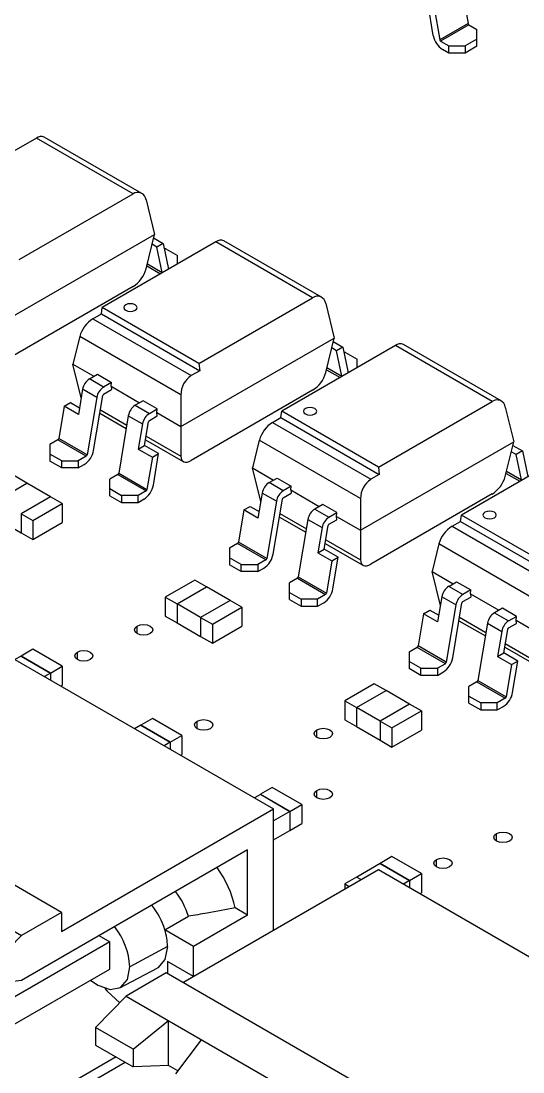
# Model space of a CAD drawing. Header units: millimetres. Extents: x -120 to 67, y -49 to 66.
# Drawn here: x -57.39 to -42.33, y -24.56 to 6.96 of the extents above; entities that cross this region are included whole.
import ezdxf

# ---------------------------------------------------------------- set-up
doc = ezdxf.new("R2010")
doc.units = ezdxf.units.MM

msp = doc.modelspace()

# ---------------------------------------------------------------- linework, layer by layer
at = {"color": 7, "linetype": 'Continuous', "lineweight": 25}
for p, q in [((-44.271, 8.598), (-43.981, 6.878)), ((-45.022, 6.519), (-45.181, 7.464)), ((-44.993, 7.355), (-44.83, 6.388)), ((-43.981, 6.878), (-44.83, 6.388)), ((-43.954, 6.837), (-44.802, 6.347)), ((-43.954, 6.837), (-43.713, 6.697)), ((-43.713, 6.199), (-43.713, 6.697)), ((-44.802, 6.347), (-44.561, 6.208)), ((-43.713, 6.412), (-44.066, 6.208)), ((-44.561, 5.995), (-44.745, 6.101)), ((-44.561, 5.995), (-44.561, 6.208)), ((-44.561, 6.208), (-44.066, 6.208)), ((-44.066, 5.995), (-44.561, 5.995)), ((-44.066, 6.208), (-44.066, 5.995)), ((-43.713, 6.199), (-44.066, 5.995)), ((-53.767, 1.785), (-56.697, 3.477)), ((-56.932, 3.444), (-60.345, 1.473)), ((-54.031, 1.769), (-56.932, 3.444)), ((-57.444, -0.201), (-54.031, 1.769)), ((-53.638, 1.595), (-53.386, 0.558)), ((-57.982, -2.095), (-53.386, 0.558)), ((-51.544, 0.333), (-54.957, -1.637)), ((-53.638, -0.478), (-53.386, 0.558)), ((-53.412, 0.452), (-53.124, 0.285)), ((-48.643, -1.341), (-51.544, 0.333)), ((-48.379, -1.325), (-51.308, 0.366)), ((-53.312, 0.177), (-53.458, 0.261)), ((-53.124, 0.285), (-53.312, 0.177)), ((-53.153, -0.585), (-53.312, 0.177)), ((-53.124, 0.285), (-52.963, -0.486)), ((-53.047, 0.125), (-53.091, 0.125)), ((-53.047, 0.125), (-52.693, -0.079)), ((-52.693, -0.33), (-52.693, -0.079)), ((-78.099, -0.344), (-49.815, -16.672)), ((-53.617, -0.391), (-53.207, -0.627)), ((-53.601, -0.326), (-53.153, -0.585)), ((-53.151, -0.595), (-53.153, -0.585)), ((-54.031, -1.007), (-57.675, -3.111)), ((-52.056, -3.312), (-48.643, -1.341)), ((-48.25, -1.515), (-47.998, -2.552)), ((-55.237, -1.975), (-54.981, -1.827)), ((-54.981, -1.827), (-54.957, -1.637)), ((-54.981, -1.827), (-52.031, -3.53)), ((-52.056, -3.312), (-54.957, -1.637)), ((-55.237, -1.975), (-52.287, -3.678)), ((-55.63, -2.503), (-55.833, -3.336)), ((-52.594, -4.256), (-55.63, -2.503)), ((-52.594, -5.205), (-47.998, -2.552)), ((-46.156, -2.777), (-49.568, -4.748)), ((-48.25, -3.589), (-47.998, -2.552)), ((-48.024, -2.659), (-47.736, -2.825)), ((-47.736, -2.825), (-47.924, -2.934)), ((-47.736, -2.825), (-47.575, -3.597)), ((-43.255, -4.452), (-46.156, -2.777)), ((-42.99, -4.436), (-45.92, -2.744)), ((-47.924, -2.934), (-48.07, -2.849)), ((-47.765, -3.695), (-47.924, -2.934)), ((-47.659, -2.985), (-47.703, -2.985)), ((-47.659, -2.985), (-47.305, -3.189)), ((-56.179, -19.774), (-84.463, -3.446)), ((-55.833, -3.336), (-55.203, -3.699)), ((-55.587, -4.346), (-55.833, -3.336)), ((-52.056, -3.312), (-52.031, -3.53)), ((-48.213, -3.437), (-47.765, -3.695)), ((-47.305, -3.441), (-47.305, -3.189)), ((-55.336, -3.776), (-55.099, -3.639)), ((-54.912, -4.021), (-55.336, -3.776)), ((-55.099, -3.639), (-54.674, -3.884)), ((-52.031, -3.53), (-52.287, -3.678)), ((-48.229, -3.501), (-47.819, -3.738)), ((-47.763, -3.705), (-47.765, -3.695)), ((-55.543, -4.089), (-55.67, -4.842)), ((-55.119, -4.334), (-55.543, -4.089)), ((-54.674, -3.884), (-54.912, -4.021)), ((-54.912, -4.233), (-54.674, -4.096)), ((-54.687, -3.997), (-54.674, -3.884)), ((-54.687, -3.997), (-53.832, -4.491)), ((-54.687, -3.997), (-54.674, -4.096)), ((-85.666, -4.14), (-57.381, -20.468)), ((-55.119, -4.334), (-55.409, -6.054)), ((-55.217, -5.923), (-54.939, -4.275)), ((-52.594, -4.256), (-52.594, -6.096)), ((-48.643, -4.118), (-52.287, -6.221)), ((-56.094, -4.597), (-56.257, -5.564)), ((-56.094, -4.597), (-55.906, -4.488)), ((-55.67, -4.842), (-56.094, -4.597)), ((-55.906, -4.488), (-55.637, -4.644)), ((-55.011, -4.701), (-54.218, -5.159)), ((-53.727, -4.431), (-53.964, -4.568)), ((-53.964, -4.568), (-53.54, -4.813)), ((-53.302, -4.676), (-53.727, -4.431)), ((-53.54, -4.813), (-53.302, -4.676)), ((-53.315, -4.789), (-53.302, -4.676)), ((-46.668, -6.422), (-43.255, -4.452)), ((-42.862, -4.626), (-42.61, -5.663)), ((-55.029, -4.807), (-54.236, -5.265)), ((-54.172, -4.881), (-54.461, -6.601)), ((-54.172, -4.881), (-53.747, -5.126)), ((-53.54, -5.025), (-53.302, -4.888)), ((-53.315, -4.789), (-52.594, -5.205)), ((-53.302, -4.888), (-53.315, -4.789)), ((-49.849, -5.085), (-49.593, -4.937)), ((-49.593, -4.937), (-49.568, -4.748)), ((-49.593, -4.937), (-46.643, -6.641)), ((-46.668, -6.422), (-49.568, -4.748)), ((-53.747, -5.126), (-53.874, -5.879)), ((-53.686, -5.77), (-53.568, -5.067)), ((-49.849, -5.085), (-46.899, -6.788)), ((-56.285, -5.606), (-56.526, -5.745)), ((-55.436, -6.095), (-56.285, -5.606)), ((-55.409, -6.054), (-56.257, -5.564)), ((-53.657, -5.599), (-52.522, -6.254)), ((-53.639, -5.493), (-52.594, -6.096)), ((-50.242, -5.614), (-50.445, -6.446)), ((-47.206, -7.366), (-50.242, -5.614)), ((-47.206, -8.316), (-42.61, -5.663)), ((-42.862, -6.699), (-42.61, -5.663)), ((-56.526, -5.745), (-56.526, -6.243)), ((-53.874, -5.879), (-53.686, -5.77)), ((-53.874, -5.879), (-53.45, -6.123)), ((-53.262, -6.015), (-53.686, -5.77)), ((-40.768, -5.888), (-44.18, -7.858)), ((-42.536, -6.044), (-42.682, -5.96)), ((-42.636, -5.77), (-42.348, -5.936)), ((-42.348, -5.936), (-42.536, -6.044)), ((-42.348, -5.936), (-42.187, -6.707)), ((-56.172, -6.234), (-56.526, -6.03)), ((-56.172, -6.447), (-56.526, -6.243)), ((-56.172, -6.447), (-56.172, -6.234)), ((-56.172, -6.234), (-55.677, -6.234)), ((-55.436, -6.095), (-55.677, -6.234)), ((-55.677, -6.234), (-55.677, -6.447)), ((-53.45, -6.123), (-53.613, -7.09)), ((-53.45, -6.123), (-53.262, -6.015)), ((-53.421, -6.96), (-53.262, -6.015)), ((-42.377, -6.806), (-42.536, -6.044)), ((-55.677, -6.447), (-56.172, -6.447)), ((-55.677, -6.447), (-55.493, -6.341)), ((-54.461, -6.601), (-53.613, -7.09)), ((-50.445, -6.446), (-49.815, -6.81)), ((-50.199, -7.457), (-50.445, -6.446)), ((-46.668, -6.422), (-46.643, -6.641)), ((-42.841, -6.612), (-42.431, -6.848)), ((-42.825, -6.547), (-42.377, -6.806)), ((-58.099, -7.412), (-57.215, -6.902)), ((-58.098, -7.412), (-57.216, -6.903)), ((-57.215, -6.902), (-57.569, -6.698)), ((-56.509, -7.311), (-57.216, -6.903)), ((-57.215, -6.902), (-57.215, -6.903)), ((-54.489, -6.642), (-54.73, -6.781)), ((-54.73, -7.279), (-54.73, -6.781)), ((-54.489, -6.642), (-53.64, -7.132)), ((-49.948, -6.886), (-49.71, -6.749)), ((-49.524, -7.131), (-49.948, -6.886)), ((-49.71, -6.749), (-49.286, -6.994)), ((-46.643, -6.641), (-46.899, -6.788)), ((-42.375, -6.816), (-42.377, -6.806)), ((-54.73, -7.067), (-54.376, -7.271)), ((-53.64, -7.132), (-53.881, -7.271)), ((-50.155, -7.199), (-50.282, -7.952)), ((-49.731, -7.444), (-50.155, -7.199)), ((-49.286, -6.994), (-49.524, -7.131)), ((-49.524, -7.344), (-49.286, -7.206)), ((-49.299, -7.108), (-49.286, -6.994)), ((-49.299, -7.108), (-48.443, -7.602)), ((-49.299, -7.108), (-49.286, -7.206)), ((-43.255, -7.228), (-46.899, -9.332)), ((-56.508, -7.31), (-57.392, -7.82)), ((-57.038, -8.024), (-56.154, -7.514)), ((-56.154, -7.514), (-56.508, -7.31)), ((-56.154, -7.514), (-56.154, -8.086)), ((-54.73, -7.279), (-54.376, -7.484)), ((-53.881, -7.271), (-54.376, -7.271)), ((-54.376, -7.271), (-54.376, -7.484)), ((-54.376, -7.484), (-53.881, -7.484)), ((-53.881, -7.484), (-53.881, -7.271)), ((-53.881, -7.484), (-53.697, -7.377)), ((-49.731, -7.444), (-50.02, -9.164)), ((-49.829, -9.034), (-49.551, -7.385)), ((-48.339, -7.541), (-48.576, -7.678)), ((-47.914, -7.786), (-48.339, -7.541)), ((-47.206, -7.366), (-47.206, -9.207)), ((-57.392, -7.82), (-57.038, -8.024)), ((-57.392, -7.82), (-57.392, -8.392)), ((-50.706, -7.707), (-50.869, -8.674)), ((-50.706, -7.707), (-50.518, -7.599)), ((-50.282, -7.952), (-50.706, -7.707)), ((-50.518, -7.599), (-50.249, -7.754)), ((-49.623, -7.812), (-48.83, -8.269)), ((-48.576, -7.678), (-48.152, -7.923)), ((-48.152, -7.923), (-47.914, -7.786)), ((-47.927, -7.9), (-47.914, -7.786)), ((-44.205, -8.048), (-44.18, -7.858)), ((-41.28, -9.533), (-44.18, -7.858)), ((-58.098, -7.983), (-57.392, -8.391)), ((-57.038, -8.024), (-57.038, -8.596)), ((-57.038, -8.596), (-56.154, -8.086)), ((-49.641, -7.918), (-48.848, -8.375)), ((-48.784, -7.991), (-49.073, -9.711)), ((-48.784, -7.991), (-48.359, -8.236)), ((-48.298, -8.88), (-48.18, -8.177)), ((-48.152, -8.135), (-47.914, -7.998)), ((-47.927, -7.9), (-47.206, -8.316)), ((-47.914, -7.998), (-47.927, -7.9)), ((-44.461, -8.196), (-44.205, -8.048)), ((-44.205, -8.048), (-41.255, -9.751)), ((-57.392, -8.392), (-57.038, -8.596)), ((-48.359, -8.236), (-48.486, -8.989)), ((-44.461, -8.196), (-41.51, -9.899)), ((-50.897, -8.716), (-51.137, -8.855)), ((-50.048, -9.206), (-50.897, -8.716)), ((-50.02, -9.164), (-50.869, -8.674)), ((-48.269, -8.71), (-47.134, -9.365)), ((-48.251, -8.604), (-47.206, -9.207)), ((-44.854, -8.724), (-45.056, -9.557)), ((-41.818, -10.477), (-44.854, -8.724)), ((-51.137, -8.855), (-51.137, -9.353)), ((-48.486, -8.989), (-48.298, -8.88)), ((-48.486, -8.989), (-48.062, -9.234)), ((-47.874, -9.125), (-48.298, -8.88)), ((-48.062, -9.234), (-47.874, -9.125)), ((-48.033, -10.07), (-47.874, -9.125)), ((-50.784, -9.345), (-51.137, -9.141)), ((-50.784, -9.557), (-51.137, -9.353)), ((-50.784, -9.345), (-50.289, -9.345)), ((-50.784, -9.557), (-50.784, -9.345)), ((-50.048, -9.206), (-50.289, -9.345)), ((-50.289, -9.345), (-50.289, -9.557)), ((-50.289, -9.557), (-50.105, -9.451)), ((-48.062, -9.234), (-48.224, -10.201)), ((-50.289, -9.557), (-50.784, -9.557)), ((-49.101, -9.753), (-49.341, -9.892)), ((-49.101, -9.753), (-48.252, -10.243)), ((-49.073, -9.711), (-48.224, -10.201)), ((-45.056, -9.557), (-44.427, -9.92)), ((-44.81, -10.567), (-45.056, -9.557)), ((-52.18, -9.808), (-53.064, -10.318)), ((-52.711, -10.523), (-51.827, -10.012)), ((-52.71, -10.523), (-51.828, -10.014)), ((-51.827, -10.012), (-52.18, -9.808)), ((-51.121, -10.421), (-51.828, -10.014)), ((-51.827, -10.012), (-51.827, -10.014)), ((-49.341, -10.39), (-49.341, -9.892)), ((-44.56, -9.997), (-44.322, -9.86)), ((-44.136, -10.242), (-44.56, -9.997)), ((-44.322, -9.86), (-43.898, -10.105)), ((-53.064, -10.318), (-52.711, -10.523)), ((-53.064, -10.318), (-53.064, -10.89)), ((-49.341, -10.178), (-48.988, -10.382)), ((-49.341, -10.39), (-48.988, -10.594)), ((-48.493, -10.382), (-48.988, -10.382)), ((-48.988, -10.382), (-48.988, -10.594)), ((-48.252, -10.243), (-48.493, -10.382)), ((-48.493, -10.594), (-48.493, -10.382)), ((-44.767, -10.31), (-44.894, -11.063)), ((-44.343, -10.555), (-44.767, -10.31)), ((-43.898, -10.105), (-44.136, -10.242)), ((-44.136, -10.454), (-43.898, -10.317)), ((-43.911, -10.218), (-43.898, -10.105)), ((-43.911, -10.218), (-43.055, -10.712)), ((-43.911, -10.218), (-43.898, -10.317)), ((-52.711, -10.523), (-52.711, -11.094)), ((-52.004, -10.931), (-52.71, -10.523)), ((-52.71, -10.523), (-52.71, -11.094)), ((-51.12, -10.421), (-52.004, -10.931)), ((-51.65, -11.135), (-50.766, -10.625)), ((-50.766, -10.625), (-51.12, -10.421)), ((-50.766, -10.625), (-50.766, -11.196)), ((-48.988, -10.594), (-48.493, -10.594)), ((-48.493, -10.594), (-48.309, -10.488)), ((-45.318, -10.818), (-45.13, -10.709)), ((-45.13, -10.709), (-44.861, -10.865)), ((-44.343, -10.555), (-44.632, -12.275)), ((-44.441, -12.144), (-44.163, -10.496)), ((-42.95, -10.652), (-43.188, -10.789)), ((-42.526, -10.897), (-42.95, -10.652)), ((-53.064, -10.89), (-52.711, -11.094)), ((-52.004, -10.931), (-51.65, -11.135)), ((-52.004, -10.931), (-52.004, -11.502)), ((-45.318, -10.818), (-45.481, -11.785)), ((-44.894, -11.063), (-45.318, -10.818)), ((-44.253, -11.028), (-43.46, -11.486)), ((-44.235, -10.922), (-43.442, -11.38)), ((-43.188, -10.789), (-42.764, -11.034)), ((-42.764, -11.034), (-42.526, -10.897)), ((-42.539, -11.01), (-42.526, -10.897)), ((-42.539, -11.01), (-41.818, -11.427)), ((-42.526, -11.109), (-42.539, -11.01)), ((-53.906, -11.415), (-53.906, -11.19)), ((-52.711, -11.094), (-52.71, -11.094)), ((-52.71, -11.094), (-52.004, -11.502)), ((-51.65, -11.135), (-51.65, -11.706)), ((-51.65, -11.706), (-50.766, -11.196)), ((-43.395, -11.102), (-43.685, -12.822)), ((-43.395, -11.102), (-42.971, -11.347)), ((-42.91, -11.991), (-42.791, -11.288)), ((-42.764, -11.246), (-42.526, -11.109)), ((-52.004, -11.502), (-51.65, -11.706)), ((-42.971, -11.347), (-43.098, -12.1)), ((-57.038, -11.882), (-57.392, -12.086)), ((-56.154, -12.392), (-57.038, -11.882)), ((-55.702, -12.192), (-55.702, -11.968)), ((-45.508, -11.827), (-45.749, -11.966)), ((-45.749, -11.966), (-45.749, -12.464)), ((-44.66, -12.316), (-45.508, -11.827)), ((-44.632, -12.275), (-45.481, -11.785)), ((-42.881, -11.82), (-41.746, -12.475)), ((-42.863, -11.714), (-41.818, -12.318)), ((-57.391, -12.087), (-57.574, -12.193)), ((-57.392, -12.086), (-56.508, -12.596)), ((-57.392, -12.086), (-57.392, -12.088)), ((-56.509, -12.597), (-57.391, -12.087)), ((-45.396, -12.455), (-45.749, -12.251)), ((-43.098, -12.1), (-42.91, -11.991)), ((-43.098, -12.1), (-42.673, -12.344)), ((-42.485, -12.236), (-42.91, -11.991)), ((-42.673, -12.344), (-42.485, -12.236)), ((-42.644, -13.181), (-42.485, -12.236)), ((-56.509, -12.597), (-56.691, -12.702)), ((-56.509, -12.597), (-56.509, -12.808)), ((-56.508, -12.596), (-56.154, -12.392)), ((-56.508, -12.596), (-56.508, -12.808)), ((-56.154, -12.392), (-56.154, -12.964)), ((-45.396, -12.668), (-45.749, -12.464)), ((-45.396, -12.668), (-45.396, -12.455)), ((-45.396, -12.455), (-44.901, -12.455)), ((-44.66, -12.316), (-44.901, -12.455)), ((-44.901, -12.455), (-44.901, -12.668)), ((-44.901, -12.668), (-44.717, -12.562)), ((-42.673, -12.344), (-42.836, -13.311)), ((-46.792, -12.919), (-47.676, -13.429)), ((-46.439, -13.123), (-46.792, -12.919)), ((-44.901, -12.668), (-45.396, -12.668)), ((-43.712, -12.863), (-43.953, -13.002)), ((-43.712, -12.863), (-42.864, -13.353)), ((-43.685, -12.822), (-42.836, -13.311)), ((-56.196, -12.988), (-56.154, -12.964)), ((-47.323, -13.633), (-46.439, -13.123)), ((-47.322, -13.633), (-46.439, -13.124)), ((-46.439, -13.123), (-46.439, -13.124)), ((-45.733, -13.532), (-46.439, -13.124)), ((-43.953, -13.5), (-43.953, -13.002)), ((-47.676, -13.429), (-47.323, -13.633)), ((-47.676, -13.429), (-47.676, -14.001)), ((-45.732, -13.531), (-46.616, -14.041)), ((-45.378, -13.735), (-45.732, -13.531)), ((-43.953, -13.288), (-43.6, -13.492)), ((-43.953, -13.5), (-43.6, -13.705)), ((-43.105, -13.492), (-43.6, -13.492)), ((-43.6, -13.492), (-43.6, -13.705)), ((-42.864, -13.353), (-43.105, -13.492)), ((-43.105, -13.705), (-43.105, -13.492)), ((-47.323, -13.633), (-47.323, -14.205)), ((-46.616, -14.041), (-47.322, -13.633)), ((-47.322, -13.633), (-47.322, -14.204)), ((-46.262, -14.245), (-45.378, -13.735)), ((-45.378, -13.735), (-45.378, -14.307)), ((-43.6, -13.705), (-43.105, -13.705)), ((-43.105, -13.705), (-42.921, -13.598)), ((-53.799, -14.161), (-53.982, -14.266)), ((-53.446, -13.956), (-53.8, -14.16)), ((-53.8, -14.16), (-52.916, -14.67)), ((-53.8, -14.16), (-53.8, -14.161)), ((-52.917, -14.67), (-53.799, -14.161)), ((-52.562, -14.466), (-53.446, -13.956)), ((-52.11, -14.266), (-52.11, -14.041)), ((-47.676, -14.001), (-47.323, -14.205)), ((-46.616, -14.041), (-46.262, -14.245)), ((-46.616, -14.041), (-46.616, -14.613)), ((-52.916, -14.67), (-52.562, -14.466)), ((-52.562, -14.466), (-52.562, -15.037)), ((-48.518, -14.525), (-48.518, -14.301)), ((-47.323, -14.205), (-47.322, -14.204)), ((-47.322, -14.204), (-46.616, -14.612)), ((-46.262, -14.245), (-46.262, -14.817)), ((-46.262, -14.817), (-45.378, -14.307)), ((-52.917, -14.67), (-53.099, -14.776)), ((-52.917, -14.67), (-52.917, -14.881)), ((-52.916, -14.67), (-52.916, -14.882)), ((-46.616, -14.613), (-46.262, -14.817)), ((-52.604, -15.062), (-52.562, -15.037)), ((-49.854, -16.029), (-50.208, -16.233)), ((-48.97, -16.539), (-49.854, -16.029)), ((-50.207, -16.235), (-50.39, -16.34)), ((-50.208, -16.233), (-50.208, -16.235)), ((-50.208, -16.233), (-49.324, -16.744)), ((-49.324, -16.744), (-50.207, -16.235)), ((-48.518, -16.34), (-48.518, -16.115)), ((-56.179, -20.346), (-49.815, -16.672)), ((-49.815, -20.305), (-49.815, -16.672)), ((-49.324, -16.744), (-48.97, -16.539)), ((-48.97, -16.539), (-48.97, -17.111)), ((-49.324, -16.744), (-49.815, -17.027)), ((-49.324, -16.744), (-49.324, -17.315)), ((-49.324, -16.744), (-49.324, -17.315)), ((-49.815, -17.598), (-49.324, -17.315)), ((-49.324, -17.315), (-48.97, -17.111)), ((-49.324, -17.315), (-49.324, -17.315)), ((-43.13, -17.636), (-43.13, -17.411)), ((-50.593, -17.896), (-57.381, -21.815)), ((-50.593, -19.856), (-50.593, -17.896)), ((-46.262, -18.103), (-46.616, -18.307)), ((-45.378, -18.613), (-46.262, -18.103)), ((-44.926, -18.413), (-44.926, -18.189)), ((-52.537, -21.876), (-46.669, -18.488)), ((-46.615, -18.308), (-47.321, -18.716)), ((-46.669, -18.488), (-18.384, -34.816)), ((-46.616, -18.307), (-45.732, -18.817)), ((-46.616, -18.307), (-46.616, -18.309)), ((-45.732, -18.818), (-46.615, -18.308)), ((-47.323, -18.715), (-47.676, -18.919)), ((-47.192, -18.791), (-47.323, -18.715)), ((-45.732, -18.818), (-45.915, -18.923)), ((-45.732, -18.817), (-45.378, -18.613)), ((-45.732, -18.817), (-45.732, -19.029)), ((-45.732, -18.818), (-45.732, -19.029)), ((-45.378, -18.613), (-45.378, -19.185)), ((-47.676, -18.919), (-47.546, -18.995)), ((-47.676, -18.919), (-47.676, -19.07)), ((-45.42, -19.209), (-45.378, -19.185)), ((-56.179, -19.774), (-57.381, -20.468)), ((-56.179, -19.774), (-56.179, -20.346)), ((-50.593, -19.856), (-50.964, -19.642)), ((-53.077, -20.3), (-52.37, -19.892)), ((-50.593, -19.856), (-52.219, -20.795)), ((-58.3, -21.407), (-57.381, -20.468)), ((-55.052, -20.47), (-54.73, -20.656)), ((-52.219, -20.795), (-53.077, -20.3)), ((-54.73, -20.656), (-58.159, -22.636)), ((-54.73, -21.473), (-54.73, -20.656)), ((-52.997, -20.795), (-54.129, -21.407)), ((-52.219, -21.693), (-52.219, -20.795)), ((-52.22, -21.693), (-52.997, -21.244)), ((-52.997, -21.244), (-52.997, -21.611)), ((-58.159, -23.453), (-54.73, -21.473)), ((-54.424, -22.034), (-53.303, -21.445)), ((-53.033, -21.591), (-54.235, -22.284)), ((-24.748, -37.919), (-53.033, -21.591)), ((-57.381, -21.815), (-58.3, -21.938)), ((-55.154, -23.223), (-54.235, -22.284)), ((-54.235, -22.284), (-25.95, -38.613)), ((-54.022, -23.877), (-55.154, -23.223)), ((-55.154, -23.223), (-55.154, -23.754)), ((-54.022, -23.877), (-52.962, -23.019)), ((-52.962, -24.367), (-52.962, -23.019)), ((-52.75, -24.611), (-51.972, -23.591)), ((-55.154, -23.754), (-54.022, -24.407)), ((-54.022, -23.877), (-54.022, -24.407)), ((-54.537, -24.11), (-57.649, -25.907)), ((-57.381, -26.061), (-54.269, -24.265)), ((-52.962, -24.367), (-54.022, -24.407)), ((-52.685, -24.526), (-52.962, -24.367))]:
    msp.add_line(p, q, dxfattribs=at)
at = {"color": 7, "linetype": 'Continuous', "lineweight": 25, "flags": 128}
for points in [[(-54.25, -1.555), (-54.293, -1.593), (-54.308, -1.637), (-54.293, -1.681), (-54.25, -1.719), (-54.185, -1.744), (-54.108, -1.753), (-54.032, -1.744), (-53.967, -1.719), (-53.923, -1.681), (-53.908, -1.637), (-53.923, -1.593), (-53.967, -1.555), (-54.032, -1.53), (-54.108, -1.522), (-54.185, -1.53), (-54.25, -1.555)], [(-54.25, -1.555), (-54.293, -1.593), (-54.308, -1.637), (-54.293, -1.681), (-54.25, -1.719), (-54.185, -1.744), (-54.108, -1.753), (-54.032, -1.744), (-53.967, -1.719), (-53.923, -1.681), (-53.908, -1.637), (-53.923, -1.593), (-53.967, -1.555), (-54.032, -1.53), (-54.108, -1.522), (-54.185, -1.53), (-54.25, -1.555)], [(-48.861, -4.666), (-48.905, -4.703), (-48.92, -4.748), (-48.905, -4.792), (-48.861, -4.829), (-48.796, -4.854), (-48.72, -4.863), (-48.643, -4.854), (-48.579, -4.829), (-48.535, -4.792), (-48.52, -4.748), (-48.535, -4.703), (-48.579, -4.666), (-48.643, -4.641), (-48.72, -4.632), (-48.796, -4.641), (-48.861, -4.666)], [(-48.861, -4.666), (-48.905, -4.703), (-48.92, -4.748), (-48.905, -4.792), (-48.861, -4.829), (-48.796, -4.854), (-48.72, -4.863), (-48.643, -4.854), (-48.579, -4.829), (-48.535, -4.792), (-48.52, -4.748), (-48.535, -4.703), (-48.579, -4.666), (-48.643, -4.641), (-48.72, -4.632), (-48.796, -4.641), (-48.861, -4.666)], [(-52.594, -6.096), (-52.588, -6.154), (-52.572, -6.202), (-52.544, -6.238), (-52.507, -6.262), (-52.461, -6.272), (-52.407, -6.269), (-52.349, -6.251), (-52.287, -6.221)], [(-43.473, -7.777), (-43.517, -7.814), (-43.532, -7.858), (-43.517, -7.902), (-43.473, -7.94), (-43.408, -7.965), (-43.332, -7.974), (-43.255, -7.965), (-43.19, -7.94), (-43.147, -7.902), (-43.132, -7.858), (-43.147, -7.814), (-43.19, -7.777), (-43.255, -7.751), (-43.332, -7.743), (-43.408, -7.751), (-43.473, -7.777)], [(-43.473, -7.777), (-43.517, -7.814), (-43.532, -7.858), (-43.517, -7.902), (-43.473, -7.94), (-43.408, -7.965), (-43.332, -7.974), (-43.255, -7.965), (-43.19, -7.94), (-43.147, -7.902), (-43.132, -7.858), (-43.147, -7.814), (-43.19, -7.777), (-43.255, -7.751), (-43.332, -7.743), (-43.408, -7.751), (-43.473, -7.777)], [(-47.206, -9.207), (-47.2, -9.265), (-47.183, -9.313), (-47.156, -9.349), (-47.118, -9.372), (-47.072, -9.383), (-47.019, -9.379), (-46.961, -9.362), (-46.899, -9.332)], [(-53.906, -11.19), (-53.817, -11.156), (-53.711, -11.144), (-53.606, -11.156), (-53.517, -11.19), (-53.457, -11.242), (-53.436, -11.302), (-53.457, -11.363), (-53.517, -11.415), (-53.606, -11.449), (-53.711, -11.461), (-53.817, -11.449), (-53.906, -11.415), (-53.965, -11.363), (-53.986, -11.302), (-53.965, -11.242), (-53.906, -11.19)], [(-55.702, -11.968), (-55.613, -11.933), (-55.507, -11.921), (-55.402, -11.933), (-55.313, -11.968), (-55.253, -12.019), (-55.232, -12.08), (-55.253, -12.141), (-55.313, -12.192), (-55.402, -12.227), (-55.507, -12.239), (-55.613, -12.227), (-55.702, -12.192), (-55.761, -12.141), (-55.782, -12.08), (-55.761, -12.019), (-55.702, -11.968)], [(-52.11, -14.041), (-52.021, -14.007), (-51.915, -13.995), (-51.81, -14.007), (-51.721, -14.041), (-51.661, -14.093), (-51.64, -14.154), (-51.661, -14.214), (-51.721, -14.266), (-51.81, -14.3), (-51.915, -14.312), (-52.021, -14.3), (-52.11, -14.266), (-52.169, -14.214), (-52.19, -14.154), (-52.169, -14.093), (-52.11, -14.041)], [(-48.518, -14.301), (-48.428, -14.266), (-48.323, -14.254), (-48.218, -14.266), (-48.129, -14.301), (-48.069, -14.352), (-48.048, -14.413), (-48.069, -14.474), (-48.129, -14.525), (-48.218, -14.56), (-48.323, -14.572), (-48.428, -14.56), (-48.518, -14.525), (-48.577, -14.474), (-48.598, -14.413), (-48.577, -14.352), (-48.518, -14.301)], [(-48.518, -16.115), (-48.428, -16.081), (-48.323, -16.069), (-48.218, -16.081), (-48.129, -16.115), (-48.069, -16.167), (-48.048, -16.227), (-48.069, -16.288), (-48.129, -16.34), (-48.218, -16.374), (-48.323, -16.386), (-48.428, -16.374), (-48.518, -16.34), (-48.577, -16.288), (-48.598, -16.227), (-48.577, -16.167), (-48.518, -16.115)], [(-43.13, -17.411), (-43.04, -17.377), (-42.935, -17.365), (-42.83, -17.377), (-42.741, -17.411), (-42.681, -17.463), (-42.66, -17.523), (-42.681, -17.584), (-42.741, -17.636), (-42.83, -17.67), (-42.935, -17.682), (-43.04, -17.67), (-43.13, -17.636), (-43.189, -17.584), (-43.21, -17.523), (-43.189, -17.463), (-43.13, -17.411)], [(-44.926, -18.189), (-44.836, -18.154), (-44.731, -18.142), (-44.626, -18.154), (-44.537, -18.189), (-44.477, -18.24), (-44.456, -18.301), (-44.477, -18.362), (-44.537, -18.413), (-44.626, -18.448), (-44.731, -18.46), (-44.836, -18.448), (-44.926, -18.413), (-44.985, -18.362), (-45.006, -18.301), (-44.985, -18.24), (-44.926, -18.189)], [(-52.997, -20.795), (-53.073, -21.19), (-53.289, -21.437), (-53.303, -21.445)], [(-55.302, -21.803), (-55.083, -21.959), (-54.718, -22.086), (-54.408, -22.025), (-54.201, -21.787), (-54.129, -21.407)], [(-54.877, -22.052), (-54.802, -22.134), (-54.431, -22.485)]]:
    msp.add_lwpolyline(points, dxfattribs=at)
at = {"color": 7, "linetype": 'Continuous', "lineweight": 25}
for centre, radius, start, end in [((-43.92, 6.889), 0.0627, 189.9573, 237.0725), ((-44.405, 6.627), 0.627, 189.9573, 237.0725), ((-44.768, 6.399), 0.0627, 189.9573, 237.0725), ((-56.786, 3.261), 0.233, 67.3728, 128.6589), ((-53.888, 1.562), 0.252, 7.5999, 124.6186), ((-51.398, 0.151), 0.233, 67.3728, 128.6589), ((-54.516, -0.237), 0.91, 302.177, 344.6076), ((-48.5, -1.549), 0.252, 7.5999, 124.6186), ((-54.752, -2.745), 0.91, 122.177, 164.6076), ((-46.01, -2.96), 0.233, 67.3728, 128.6589), ((-55.081, -4.17), 0.47, 122.9275, 170.0427), ((-51.9, -4.254), 0.694, 123.8784, 180.1411), ((-49.128, -3.347), 0.91, 302.177, 344.6076), ((-54.656, -4.415), 0.47, 122.9275, 170.0427), ((-54.878, -4.286), 0.0627, 122.9275, 170.0427), ((-43.112, -4.659), 0.252, 7.5999, 124.6186), ((-53.709, -4.962), 0.47, 122.9275, 170.0427), ((-53.285, -5.207), 0.47, 122.9275, 170.0427), ((-53.506, -5.078), 0.0627, 122.9275, 170.0427), ((-49.364, -5.856), 0.91, 122.177, 164.6076), ((-56.319, -5.553), 0.0627, 302.9275, 350.0427), ((-55.834, -5.815), 0.627, 302.9275, 350.0427), ((-55.47, -6.043), 0.0627, 302.9275, 350.0427), ((-54.523, -6.59), 0.0627, 302.9275, 350.0427), ((-49.693, -7.281), 0.47, 122.9275, 170.0427), ((-46.512, -7.365), 0.694, 123.8784, 180.1411), ((-43.74, -6.458), 0.91, 302.177, 344.6076), ((-54.038, -6.852), 0.627, 302.9275, 350.0427), ((-53.674, -7.08), 0.0627, 302.9275, 350.0427), ((-49.268, -7.526), 0.47, 122.9275, 170.0427), ((-49.49, -7.396), 0.0627, 122.9275, 170.0427), ((-48.321, -8.073), 0.47, 122.9275, 170.0427), ((-47.896, -8.318), 0.47, 122.9275, 170.0427), ((-48.118, -8.188), 0.0627, 122.9275, 170.0427), ((-43.976, -8.966), 0.91, 122.177, 164.6076), ((-50.931, -8.663), 0.0627, 302.9275, 350.0427), ((-50.446, -8.925), 0.627, 302.9275, 350.0427), ((-50.082, -9.153), 0.0627, 302.9275, 350.0427), ((-49.135, -9.7), 0.0627, 302.9275, 350.0427), ((-48.65, -9.962), 0.627, 302.9275, 350.0427), ((-44.304, -10.391), 0.47, 122.9275, 170.0427), ((-48.286, -10.19), 0.0627, 302.9275, 350.0427), ((-43.88, -10.636), 0.47, 122.9275, 170.0427), ((-44.101, -10.507), 0.0627, 122.9275, 170.0427), ((-42.933, -11.183), 0.47, 122.9275, 170.0427), ((-42.508, -11.428), 0.47, 122.9275, 170.0427), ((-42.73, -11.299), 0.0627, 122.9275, 170.0427), ((-45.542, -11.774), 0.0627, 302.9275, 350.0427), ((-45.058, -12.036), 0.627, 302.9275, 350.0427), ((-44.694, -12.264), 0.0627, 302.9275, 350.0427), ((-43.746, -12.811), 0.0627, 302.9275, 350.0427), ((-43.262, -13.073), 0.627, 302.9275, 350.0427), ((-42.898, -13.301), 0.0627, 302.9275, 350.0427), ((-54.255, -20.38), 3.372, 12.6381, 35.4388), ((-54.634, -20.596), 2.371, 17.2668, 37.6909), ((-55.344, -21.005), 2.374, 17.281, 37.6767), ((-56.218, -21.511), 2.092, 2.8439, 38.745), ((-54.713, -20.817), 1.716, 0.731, 17.5365)]:
    msp.add_arc(centre, radius, start, end, dxfattribs=at)
msp.add_open_spline([(-50.964, -19.642), (-51.245, -19.693), (-51.713, -19.778), (-52.182, -19.859), (-52.37, -19.892)], degree=3, knots=[0, 0, 0, 0, 0.600679, 1, 1, 1, 1], dxfattribs=at)

doc.saveas('drawing.dxf')
